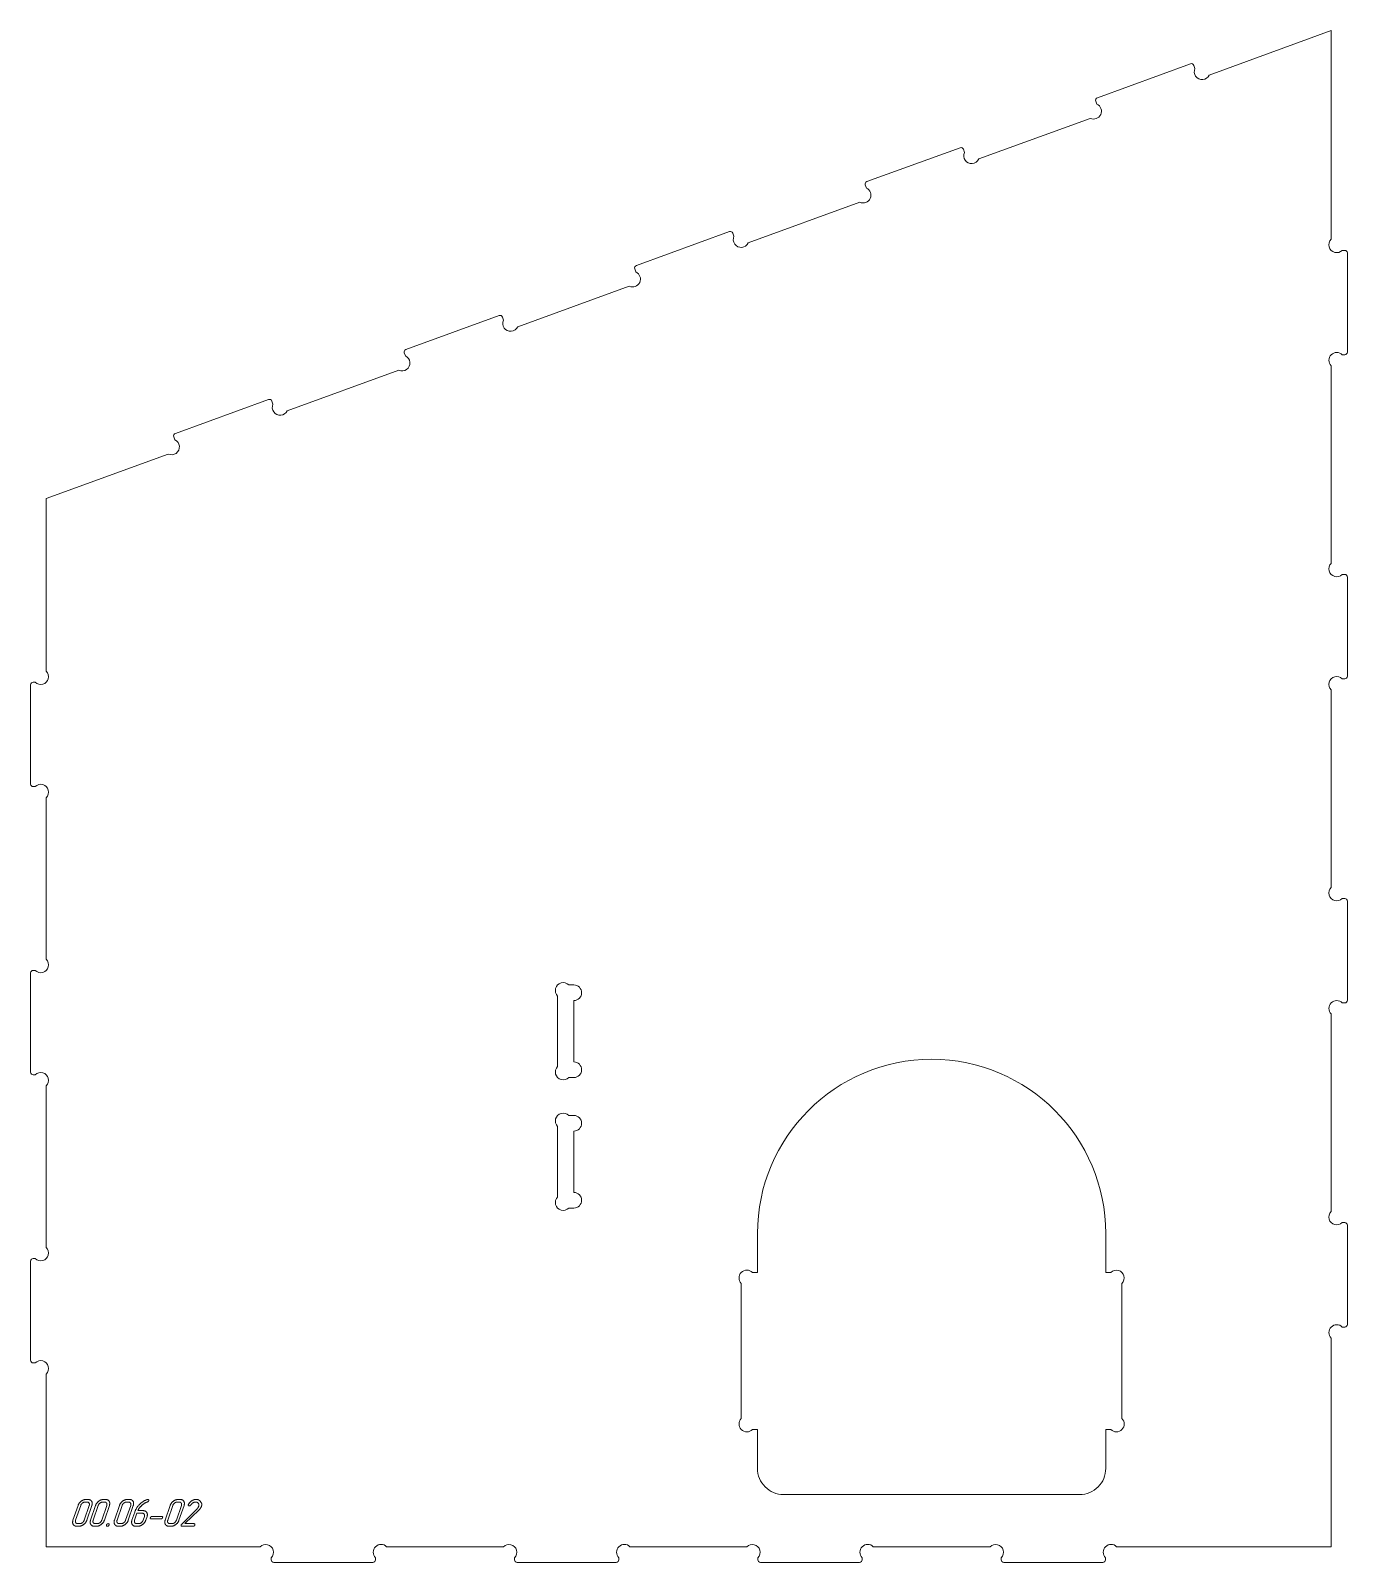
# Model space of a CAD drawing. Header units: millimetres. Extents: x 14 to 1440, y -716 to -10.
# Drawn here: x 576 to 1081, y -597 to -10 of the extents above; entities that cross this region are included whole.
import ezdxf

# ---------------------------------------------------------------- set-up
doc = ezdxf.new("R2010")
doc.units = ezdxf.units.MM
doc.layers.add('Cut', color=7, linetype='Continuous', lineweight=0)
doc.layers.add('Mark', color=7, linetype='Continuous', lineweight=0)

msp = doc.modelspace()

# ---------------------------------------------------------------- linework, layer by layer
at = {"layer": 'Cut'}
for points in [[(582.118988, -591.112911), (582.118988, -524.94276, 1), (577.876347, -520.700119), (577.118998, -520.700119, -0.4142135675), (576.119, -519.700121), (576.119, -481.700197, -0.4142135624), (577.118998, -480.700199), (577.876347, -480.700199, 1), (582.118988, -476.457558), (582.118988, -414.530048, 1), (577.876347, -410.287407), (577.118998, -410.287407, -0.4142135675), (576.119, -409.287409), (576.119, -371.287485, -0.4142135624), (577.118998, -370.287487), (577.876347, -370.287487, 1), (582.118988, -366.044846), (582.118988, -304.117335, 1), (577.876347, -299.874694), (577.118998, -299.874694, -0.4142135675), (576.119, -298.874696), (576.119, -260.874772, -0.4142135624), (577.118998, -259.874774), (577.876347, -259.874774, 1), (582.118988, -255.632133), (582.118988, -189.461982), (628.892355, -172.437869, 1.0000001533), (631.428064, -167.000022), (630.998025, -165.818501, -0.4142136748), (631.595697, -164.536791), (667.303946, -151.540051, -0.4142135624), (668.585655, -152.137723), (669.015693, -153.319244, 1.0000000019), (674.45354, -155.854953), (717.240129, -140.281909, 1.0000001533), (719.775838, -134.844062), (719.345799, -133.662541, -0.4142132045), (719.94347, -132.380831), (755.65172, -119.384091, -0.4142135624), (756.933429, -119.981763), (757.363467, -121.163284, 1.0000000019), (762.801314, -123.698993), (805.587903, -108.125949, 0.9999999824), (808.123612, -102.688102), (807.693574, -101.506581, -0.4142136493), (808.291245, -100.224871), (843.999494, -87.228131, -0.4142134959), (845.281203, -87.825803), (845.711241, -89.007324, 1.0000000019), (851.149088, -91.543033), (893.935677, -75.969989, 0.9999999824), (896.471386, -70.532142), (896.041348, -69.350621, -0.4142132045), (896.639018, -68.068911), (932.347268, -55.072171, -0.4142135624), (933.628978, -55.669843), (934.059016, -56.851364, 1.0000000083), (939.496863, -59.387073), (982.283451, -43.814029, 0.9999999761), (984.819161, -38.376182), (984.389122, -37.194661, -0.4142136493), (984.986794, -35.912951), (1020.695042, -22.916211, -0.4142135624), (1021.976752, -23.513883), (1022.40679, -24.695404, 1.0000000083), (1027.844637, -27.231113), (1074.618003, -10.207), (1074.618003, -90.145605, 1), (1078.860644, -94.388246), (1079.817993, -94.388246, -0.4142135624), (1080.817991, -95.388244), (1080.817991, -133.388168, -0.4142135624), (1079.817993, -134.388166), (1078.860644, -134.388166, 1), (1074.618003, -138.630807), (1074.618003, -214.326772, 1), (1078.860644, -218.569413), (1079.817993, -218.569413, -0.4142135624), (1080.817991, -219.569411), (1080.817991, -257.569335, -0.4142135624), (1079.817993, -258.569333), (1078.860644, -258.569333, 1), (1074.618003, -262.811974), (1074.618003, -338.507938, 1), (1078.860644, -342.750579), (1079.817993, -342.750579, -0.4142135624), (1080.817991, -343.750577), (1080.817991, -381.750501, -0.4142135624), (1079.817993, -382.750499), (1078.860644, -382.750499, 1), (1074.618003, -386.99314), (1074.618003, -462.689104, 1), (1078.860644, -466.931745), (1079.817993, -466.931745, -0.4142135624), (1080.817991, -467.931743), (1080.817991, -505.931667, -0.4142135624), (1079.817993, -506.931665), (1078.860644, -506.931665, 1), (1074.618003, -511.174306), (1074.618003, -591.112911), (992.360817, -591.112911, 1), (988.118176, -595.355552), (988.118176, -596.112901, -0.4142135624), (987.118178, -597.112899), (949.118254, -597.112899, -0.4142135624), (948.118256, -596.112901), (948.118256, -595.355552, 1), (943.875615, -591.112911), (899.094337, -591.112911, 1), (894.851696, -595.355552), (894.851696, -596.112901, -0.4142135624), (893.851698, -597.112899), (855.851774, -597.112899, -0.4142135624), (854.851776, -596.112901), (854.851776, -595.355552, 1), (850.609135, -591.112911), (805.827857, -591.112911, 1), (801.585216, -595.355552), (801.585216, -596.112901, -0.4142135624), (800.585218, -597.112899), (762.585294, -597.112899, -0.4142135624), (761.585296, -596.112901), (761.585296, -595.355552, 1), (757.342655, -591.112911), (712.561377, -591.112911, 1), (708.318736, -595.355552), (708.318736, -596.112901, -0.4142135624), (707.318738, -597.112899), (669.318814, -597.112899, -0.4142135624), (668.318816, -596.112901), (668.318816, -595.355552, 1), (664.076175, -591.112911)], [(778.118596, -407.12063, 1), (782.361237, -411.363271), (784.318584, -411.363271, 1), (784.318584, -405.363271), (784.318584, -381.863342, 1), (784.318584, -375.863342), (782.361237, -375.863342, 1), (778.118596, -380.105983)], [(854.718443, -546.213001), (854.718443, -561.112971, 0.4142135624), (864.718423, -571.112951), (978.218196, -571.112951, 0.4142135624), (988.218176, -561.112971), (988.218176, -546.213001), (990.175523, -546.213001, 1), (994.418164, -541.97036), (994.418164, -490.255762, 1), (990.175523, -486.013121), (988.218176, -486.013121), (988.218175, -471.113151, 1), (854.718443, -471.113151), (854.718443, -486.013121), (852.761096, -486.013121, 1), (848.518455, -490.255762), (848.518455, -541.97036, 1), (852.761096, -546.213001)], [(778.118596, -457.12053, 1), (782.361237, -461.363171), (784.318584, -461.363171, 1), (784.318584, -455.363171), (784.318584, -431.863242, 1), (784.318584, -425.863242), (782.361237, -425.863242, 1), (778.118596, -430.105883)]]:
    msp.add_lwpolyline(points, format="xyb", close=True, dxfattribs=at)
at = {"layer": 'Mark'}
for points in [[(598.072369, -572.998133), (597.358085, -572.998133), (597.240027, -573.000749), (597.122348, -573.008599), (597.005047, -573.021683), (596.888126, -573.039999), (596.771583, -573.063549), (596.655419, -573.092332), (596.539634, -573.126349), (596.424228, -573.165599), (596.309201, -573.210082), (596.194552, -573.259799), (596.080283, -573.314748), (595.966392, -573.374932), (595.85288, -573.440348), (595.739747, -573.510998), (595.626993, -573.586881), (595.514618, -573.667997), (595.404682, -573.752809), (595.299245, -573.839778), (595.198308, -573.928904), (595.101871, -574.020187), (595.009933, -574.113627), (594.922495, -574.209225), (594.839557, -574.306979), (594.761118, -574.406891), (594.687178, -574.50896), (594.617739, -574.613186), (594.552798, -574.719569), (594.492358, -574.828109), (594.436417, -574.938807), (594.384975, -575.051662), (594.338033, -575.166673), (594.295591, -575.283842), (592.353631, -580.998117), (592.316338, -581.115551), (592.285011, -581.230803), (592.25965, -581.343871), (592.240256, -581.454756), (592.226827, -581.563458), (592.219365, -581.669976), (592.217869, -581.774311), (592.222339, -581.876463), (592.232776, -581.976431), (592.249178, -582.074217), (592.271547, -582.169818), (592.299882, -582.263237), (592.334183, -582.354472), (592.37445, -582.443524), (592.420683, -582.530392), (592.472883, -582.615078), (592.530045, -582.696059), (592.591166, -582.771816), (592.656246, -582.842348), (592.725285, -582.907655), (592.798284, -582.967738), (592.875241, -583.022596), (592.956157, -583.07223), (593.041032, -583.116639), (593.129866, -583.155824), (593.222659, -583.189784), (593.319411, -583.218519), (593.420122, -583.24203), (593.524792, -583.260316), (593.633421, -583.273377), (593.746009, -583.281214), (593.862556, -583.283826), (594.576841, -583.283826), (594.696346, -583.28122), (594.815382, -583.273401), (594.933949, -583.260369), (595.052046, -583.242124), (595.169673, -583.218666), (595.286831, -583.189995), (595.403519, -583.156112), (595.519738, -583.117016), (595.635487, -583.072707), (595.750767, -583.023185), (595.865577, -582.96845), (595.979918, -582.908503), (596.093789, -582.843342), (596.20719, -582.772969), (596.320122, -582.697383), (596.432585, -582.616584), (596.542568, -582.53207), (596.648062, -582.445337), (596.749067, -582.356385), (596.845583, -582.265214), (596.937609, -582.171825), (597.025147, -582.076218), (597.108195, -581.978391), (597.186755, -581.878346), (597.260825, -581.776083), (597.330406, -581.671601), (597.395498, -581.5649), (597.4561, -581.45598), (597.512214, -581.344842), (597.563839, -581.231486), (597.610974, -581.115911), (597.65362, -580.998117), (599.595581, -575.283842), (599.6329, -575.166314), (599.664223, -575.050979), (599.689549, -574.937836), (599.708879, -574.826885), (599.722212, -574.718127), (599.729548, -574.611561), (599.730887, -574.507188), (599.72623, -574.405008), (599.715576, -574.305019), (599.698926, -574.207224), (599.676278, -574.11162), (599.647634, -574.018209), (599.612994, -573.926991), (599.572357, -573.837965), (599.525723, -573.751132), (599.473092, -573.666491), (599.415468, -573.585557), (599.353855, -573.509844), (599.288252, -573.439353), (599.21866, -573.374084), (599.145078, -573.314036), (599.067506, -573.25921), (598.985946, -573.209605), (598.900395, -573.165222), (598.810855, -573.12606), (598.717326, -573.09212), (598.619807, -573.063402), (598.518298, -573.039905), (598.4128, -573.02163), (598.303313, -573.008576), (598.189836, -573.000743)], [(597.732526, -573.998131), (597.018242, -573.998131), (596.953238, -573.999611), (596.888332, -574.004054), (596.823523, -574.011457), (596.758812, -574.021823), (596.694198, -574.035149), (596.629683, -574.051438), (596.565264, -574.070688), (596.500944, -574.092899), (596.436721, -574.118072), (596.372596, -574.146206), (596.308569, -574.177302), (596.244639, -574.211359), (596.180807, -574.248378), (596.117072, -574.288358), (596.053435, -574.3313), (595.989896, -574.377203), (595.927689, -574.425168), (595.868051, -574.474292), (595.81098, -574.524577), (595.756477, -574.576021), (595.704542, -574.628626), (595.655175, -574.68239), (595.608375, -574.737315), (595.564143, -574.7934), (595.52248, -574.850645), (595.483384, -574.90905), (595.446855, -574.968615), (595.412895, -575.02934), (595.381503, -575.091226), (595.352678, -575.154271), (595.326421, -575.218477), (595.302732, -575.283842), (593.360772, -580.998117), (593.339947, -581.063748), (593.322477, -581.128194), (593.308364, -581.191453), (593.297606, -581.253526), (593.290203, -581.314412), (593.286156, -581.374113), (593.285465, -581.432627), (593.28813, -581.489954), (593.29415, -581.546096), (593.303525, -581.601051), (593.316256, -581.65482), (593.332343, -581.707403), (593.351786, -581.7588), (593.374584, -581.80901), (593.400738, -581.858034), (593.430247, -581.905871), (593.462501, -581.95164), (593.496889, -581.994455), (593.533412, -582.034318), (593.572068, -582.071228), (593.612858, -582.105185), (593.655783, -582.136189), (593.700841, -582.16424), (593.748034, -582.189339), (593.79736, -582.211485), (593.848821, -582.230678), (593.902415, -582.246918), (593.958144, -582.260206), (594.016007, -582.270541), (594.076004, -582.277923), (594.138135, -582.282352), (594.202399, -582.283828), (594.916684, -582.283828), (594.983202, -582.282357), (595.049525, -582.277942), (595.115653, -582.270584), (595.181586, -582.260283), (595.247325, -582.247038), (595.312868, -582.230851), (595.378217, -582.21172), (595.443371, -582.189646), (595.508329, -582.164629), (595.573094, -582.136668), (595.637663, -582.105765), (595.702037, -582.071918), (595.766217, -582.035128), (595.830201, -581.995395), (595.893991, -581.952719), (595.957586, -581.907099), (596.019805, -581.859401), (596.07947, -581.810487), (596.136579, -581.760358), (596.191134, -581.709014), (596.243133, -581.656456), (596.292576, -581.602682), (596.339465, -581.547693), (596.383799, -581.491489), (596.425577, -581.43407), (596.4648, -581.375436), (596.501468, -581.315587), (596.53558, -581.254523), (596.567138, -581.192244), (596.59614, -581.12875), (596.622587, -581.064041), (596.646479, -580.998117), (598.58844, -575.283842), (598.609266, -575.218184), (598.626711, -575.153715), (598.640774, -575.090434), (598.651456, -575.028343), (598.658757, -574.96744), (598.662676, -574.907726), (598.663214, -574.849201), (598.66037, -574.791865), (598.654146, -574.735718), (598.64454, -574.680759), (598.631552, -574.62699), (598.615184, -574.574409), (598.595434, -574.523018), (598.572302, -574.472815), (598.545789, -574.423801), (598.515895, -574.375976), (598.483225, -574.330221), (598.448382, -574.287418), (598.411367, -574.247567), (598.37218, -574.210669), (598.330822, -574.176721), (598.287291, -574.145726), (598.241589, -574.117683), (598.193714, -574.092592), (598.143667, -574.070453), (598.091449, -574.051265), (598.037058, -574.03503), (597.980496, -574.021746), (597.921762, -574.011414), (597.860855, -574.004034), (597.797777, -573.999607)], [(604.793785, -572.998133), (604.0795, -572.998133), (603.961442, -573.000749), (603.843763, -573.008599), (603.726463, -573.021683), (603.609541, -573.039999), (603.492998, -573.063549), (603.376834, -573.092332), (603.261049, -573.126349), (603.145643, -573.165599), (603.030616, -573.210082), (602.915968, -573.259799), (602.801698, -573.314748), (602.687807, -573.374932), (602.574295, -573.440348), (602.461162, -573.510998), (602.348408, -573.586881), (602.236033, -573.667997), (602.126097, -573.752809), (602.02066, -573.839778), (601.919723, -573.928904), (601.823286, -574.020187), (601.731348, -574.113627), (601.64391, -574.209225), (601.560972, -574.306979), (601.482533, -574.406891), (601.408593, -574.50896), (601.339154, -574.613186), (601.274213, -574.719569), (601.213773, -574.828109), (601.157832, -574.938807), (601.10639, -575.051662), (601.059449, -575.166673), (601.017006, -575.283842), (599.075046, -580.998117), (599.037753, -581.115551), (599.006426, -581.230803), (598.981065, -581.343871), (598.961671, -581.454756), (598.948242, -581.563458), (598.94078, -581.669976), (598.939284, -581.774311), (598.943754, -581.876463), (598.954191, -581.976431), (598.970593, -582.074217), (598.992962, -582.169818), (599.021297, -582.263237), (599.055598, -582.354472), (599.095865, -582.443524), (599.142098, -582.530392), (599.194298, -582.615078), (599.25146, -582.696059), (599.312581, -582.771816), (599.377661, -582.842348), (599.446701, -582.907655), (599.519699, -582.967738), (599.596656, -583.022596), (599.677572, -583.07223), (599.762447, -583.116639), (599.851281, -583.155824), (599.944074, -583.189784), (600.040826, -583.218519), (600.141537, -583.24203), (600.246207, -583.260316), (600.354836, -583.273377), (600.467424, -583.281214), (600.583972, -583.283826), (601.298256, -583.283826), (601.417761, -583.28122), (601.536797, -583.273401), (601.655364, -583.260369), (601.773461, -583.242124), (601.891088, -583.218666), (602.008246, -583.189995), (602.124934, -583.156112), (602.241153, -583.117016), (602.356902, -583.072707), (602.472182, -583.023185), (602.586992, -582.96845), (602.701333, -582.908503), (602.815204, -582.843342), (602.928605, -582.772969), (603.041537, -582.697383), (603.154, -582.616584), (603.263983, -582.53207), (603.369477, -582.445337), (603.470482, -582.356385), (603.566998, -582.265214), (603.659024, -582.171825), (603.746562, -582.076218), (603.82961, -581.978391), (603.90817, -581.878346), (603.98224, -581.776083), (604.051821, -581.671601), (604.116913, -581.5649), (604.177516, -581.45598), (604.233629, -581.344842), (604.285254, -581.231486), (604.332389, -581.115911), (604.375035, -580.998117), (606.316996, -575.283842), (606.354315, -575.166314), (606.385638, -575.050979), (606.410964, -574.937836), (606.430294, -574.826885), (606.443627, -574.718127), (606.450963, -574.611561), (606.452302, -574.507188), (606.447645, -574.405008), (606.436991, -574.305019), (606.420341, -574.207224), (606.397694, -574.11162), (606.36905, -574.018209), (606.334409, -573.926991), (606.293772, -573.837965), (606.247138, -573.751132), (606.194507, -573.666491), (606.136883, -573.585557), (606.07527, -573.509844), (606.009667, -573.439353), (605.940075, -573.374084), (605.866493, -573.314036), (605.788922, -573.25921), (605.707361, -573.209605), (605.62181, -573.165222), (605.53227, -573.12606), (605.438741, -573.09212), (605.341222, -573.063402), (605.239713, -573.039905), (605.134216, -573.02163), (605.024728, -573.008576), (604.911251, -573.000743)], [(604.453941, -573.998131), (603.739657, -573.998131), (603.674653, -573.999611), (603.609747, -574.004054), (603.544938, -574.011457), (603.480227, -574.021823), (603.415613, -574.035149), (603.351098, -574.051438), (603.28668, -574.070688), (603.222359, -574.092899), (603.158136, -574.118072), (603.094011, -574.146206), (603.029984, -574.177302), (602.966054, -574.211359), (602.902222, -574.248378), (602.838487, -574.288358), (602.77485, -574.3313), (602.711311, -574.377203), (602.649105, -574.425168), (602.589466, -574.474292), (602.532395, -574.524577), (602.477892, -574.576021), (602.425957, -574.628626), (602.37659, -574.68239), (602.32979, -574.737315), (602.285559, -574.7934), (602.243895, -574.850645), (602.204799, -574.90905), (602.168271, -574.968615), (602.13431, -575.02934), (602.102918, -575.091226), (602.074093, -575.154271), (602.047836, -575.218477), (602.024147, -575.283842), (600.082187, -580.998117), (600.061362, -581.063748), (600.043893, -581.128194), (600.029779, -581.191453), (600.019021, -581.253526), (600.011618, -581.314412), (600.007571, -581.374113), (600.00688, -581.432627), (600.009545, -581.489954), (600.015565, -581.546096), (600.02494, -581.601051), (600.037672, -581.65482), (600.053758, -581.707403), (600.073201, -581.7588), (600.095999, -581.80901), (600.122153, -581.858034), (600.151662, -581.905871), (600.183916, -581.95164), (600.218304, -581.994455), (600.254827, -582.034318), (600.293483, -582.071228), (600.334273, -582.105185), (600.377198, -582.136189), (600.422256, -582.16424), (600.469449, -582.189339), (600.518775, -582.211485), (600.570236, -582.230678), (600.623831, -582.246918), (600.679559, -582.260206), (600.737422, -582.270541), (600.797419, -582.277923), (600.85955, -582.282352), (600.923815, -582.283828), (601.638099, -582.283828), (601.704617, -582.282357), (601.77094, -582.277942), (601.837068, -582.270584), (601.903001, -582.260283), (601.96874, -582.247038), (602.034283, -582.230851), (602.099632, -582.21172), (602.164786, -582.189646), (602.229745, -582.164629), (602.294509, -582.136668), (602.359078, -582.105765), (602.423452, -582.071918), (602.487632, -582.035128), (602.551616, -581.995395), (602.615406, -581.952719), (602.679001, -581.907099), (602.741221, -581.859401), (602.800885, -581.810487), (602.857995, -581.760358), (602.912549, -581.709014), (602.964548, -581.656456), (603.013992, -581.602682), (603.06088, -581.547693), (603.105214, -581.491489), (603.146992, -581.43407), (603.186215, -581.375436), (603.222883, -581.315587), (603.256996, -581.254523), (603.288553, -581.192244), (603.317555, -581.12875), (603.344003, -581.064041), (603.367895, -580.998117), (605.309855, -575.283842), (605.330681, -575.218184), (605.348126, -575.153715), (605.362189, -575.090434), (605.372871, -575.028343), (605.380172, -574.96744), (605.384091, -574.907726), (605.384629, -574.849201), (605.381786, -574.791865), (605.375561, -574.735718), (605.365955, -574.680759), (605.352967, -574.62699), (605.336599, -574.574409), (605.316849, -574.523018), (605.293717, -574.472815), (605.267205, -574.423801), (605.23731, -574.375976), (605.20464, -574.330221), (605.169797, -574.287418), (605.132782, -574.247567), (605.093596, -574.210669), (605.052237, -574.176721), (605.008706, -574.145726), (604.963004, -574.117683), (604.915129, -574.092592), (604.865083, -574.070453), (604.812864, -574.051265), (604.758474, -574.03503), (604.701911, -574.021746), (604.643177, -574.011414), (604.58227, -574.004034), (604.519192, -573.999607)], [(613.950909, -572.998133), (613.236625, -572.998133), (613.118567, -573.000749), (613.000887, -573.008599), (612.883587, -573.021683), (612.766666, -573.039999), (612.650123, -573.063549), (612.533959, -573.092332), (612.418174, -573.126349), (612.302768, -573.165599), (612.187741, -573.210082), (612.073092, -573.259799), (611.958823, -573.314748), (611.844932, -573.374932), (611.73142, -573.440348), (611.618287, -573.510998), (611.505533, -573.586881), (611.393158, -573.667997), (611.283221, -573.752809), (611.177785, -573.839778), (611.076848, -573.928904), (610.980411, -574.020187), (610.888473, -574.113627), (610.801035, -574.209225), (610.718096, -574.306979), (610.639657, -574.406891), (610.565718, -574.50896), (610.496278, -574.613186), (610.431338, -574.719569), (610.370897, -574.828109), (610.314956, -574.938807), (610.263515, -575.051662), (610.216573, -575.166673), (610.174131, -575.283842), (608.232171, -580.998117), (608.194877, -581.115551), (608.163551, -581.230803), (608.13819, -581.343871), (608.118795, -581.454756), (608.105367, -581.563458), (608.097905, -581.669976), (608.096409, -581.774311), (608.100879, -581.876463), (608.111315, -581.976431), (608.127718, -582.074217), (608.150086, -582.169818), (608.178421, -582.263237), (608.212722, -582.354472), (608.25299, -582.443524), (608.299223, -582.530392), (608.351423, -582.615078), (608.408585, -582.696059), (608.469706, -582.771816), (608.534786, -582.842348), (608.603825, -582.907655), (608.676823, -582.967738), (608.75378, -583.022596), (608.834696, -583.07223), (608.919571, -583.116639), (609.008406, -583.155824), (609.101199, -583.189784), (609.197951, -583.218519), (609.298662, -583.24203), (609.403332, -583.260316), (609.511961, -583.273377), (609.624549, -583.281214), (609.741096, -583.283826), (610.45538, -583.283826), (610.574886, -583.28122), (610.693922, -583.273401), (610.812488, -583.260369), (610.930585, -583.242124), (611.048213, -583.218666), (611.16537, -583.189995), (611.282059, -583.156112), (611.398277, -583.117016), (611.514027, -583.072707), (611.629306, -583.023185), (611.744117, -582.96845), (611.858457, -582.908503), (611.972328, -582.843342), (612.08573, -582.772969), (612.198662, -582.697383), (612.311124, -582.616584), (612.421108, -582.53207), (612.526602, -582.445337), (612.627607, -582.356385), (612.724122, -582.265214), (612.816149, -582.171825), (612.903687, -582.076218), (612.986735, -581.978391), (613.065294, -581.878346), (613.139364, -581.776083), (613.208945, -581.671601), (613.274037, -581.5649), (613.33464, -581.45598), (613.390754, -581.344842), (613.442378, -581.231486), (613.489514, -581.115911), (613.53216, -580.998117), (615.47412, -575.283842), (615.51144, -575.166314), (615.542763, -575.050979), (615.568089, -574.937836), (615.587418, -574.826885), (615.600751, -574.718127), (615.608087, -574.611561), (615.609427, -574.507188), (615.60477, -574.405008), (615.594116, -574.305019), (615.577465, -574.207224), (615.554818, -574.11162), (615.526174, -574.018209), (615.491534, -573.926991), (615.450896, -573.837965), (615.404262, -573.751132), (615.351632, -573.666491), (615.294008, -573.585557), (615.232395, -573.509844), (615.166792, -573.439353), (615.097199, -573.374084), (615.023617, -573.314036), (614.946046, -573.25921), (614.864485, -573.209605), (614.778935, -573.165222), (614.689395, -573.12606), (614.595865, -573.09212), (614.498346, -573.063402), (614.396838, -573.039905), (614.29134, -573.02163), (614.181853, -573.008576), (614.068376, -573.000743)], [(613.611066, -573.998131), (612.896782, -573.998131), (612.831778, -573.999611), (612.766871, -574.004054), (612.702063, -574.011457), (612.637351, -574.021823), (612.572738, -574.035149), (612.508222, -574.051438), (612.443804, -574.070688), (612.379484, -574.092899), (612.315261, -574.118072), (612.251136, -574.146206), (612.187108, -574.177302), (612.123178, -574.211359), (612.059346, -574.248378), (611.995612, -574.288358), (611.931975, -574.3313), (611.868436, -574.377203), (611.806229, -574.425168), (611.74659, -574.474292), (611.68952, -574.524577), (611.635017, -574.576021), (611.583082, -574.628626), (611.533714, -574.68239), (611.486915, -574.737315), (611.442683, -574.7934), (611.401019, -574.850645), (611.361923, -574.90905), (611.325395, -574.968615), (611.291435, -575.02934), (611.260042, -575.091226), (611.231218, -575.154271), (611.204961, -575.218477), (611.181272, -575.283842), (609.239311, -580.998117), (609.218486, -581.063748), (609.201017, -581.128194), (609.186903, -581.191453), (609.176145, -581.253526), (609.168743, -581.314412), (609.164696, -581.374113), (609.164005, -581.432627), (609.166669, -581.489954), (609.172689, -581.546096), (609.182065, -581.601051), (609.194796, -581.65482), (609.210883, -581.707403), (609.230325, -581.7588), (609.253124, -581.80901), (609.279277, -581.858034), (609.308787, -581.905871), (609.341041, -581.95164), (609.375429, -581.994455), (609.411951, -582.034318), (609.450608, -582.071228), (609.491398, -582.105185), (609.534322, -582.136189), (609.579381, -582.16424), (609.626573, -582.189339), (609.6759, -582.211485), (609.72736, -582.230678), (609.780955, -582.246918), (609.836684, -582.260206), (609.894547, -582.270541), (609.954543, -582.277923), (610.016674, -582.282352), (610.080939, -582.283828), (610.795223, -582.283828), (610.861741, -582.282357), (610.928064, -582.277942), (610.994193, -582.270584), (611.060126, -582.260283), (611.125864, -582.247038), (611.191408, -582.230851), (611.256756, -582.21172), (611.32191, -582.189646), (611.386869, -582.164629), (611.451633, -582.136668), (611.516202, -582.105765), (611.580577, -582.071918), (611.644756, -582.035128), (611.708741, -581.995395), (611.772531, -581.952719), (611.836125, -581.907099), (611.898345, -581.859401), (611.95801, -581.810487), (612.015119, -581.760358), (612.069673, -581.709014), (612.121672, -581.656456), (612.171116, -581.602682), (612.218005, -581.547693), (612.262338, -581.491489), (612.304117, -581.43407), (612.34334, -581.375436), (612.380007, -581.315587), (612.41412, -581.254523), (612.445678, -581.192244), (612.47468, -581.12875), (612.501127, -581.064041), (612.525019, -580.998117), (614.466979, -575.283842), (614.487806, -575.218184), (614.50525, -575.153715), (614.519314, -575.090434), (614.529996, -575.028343), (614.537296, -574.96744), (614.541216, -574.907726), (614.541754, -574.849201), (614.53891, -574.791865), (614.532685, -574.735718), (614.523079, -574.680759), (614.510092, -574.62699), (614.493723, -574.574409), (614.473973, -574.523018), (614.450842, -574.472815), (614.424329, -574.423801), (614.394435, -574.375976), (614.361764, -574.330221), (614.326922, -574.287418), (614.289907, -574.247567), (614.25072, -574.210669), (614.209362, -574.176721), (614.165831, -574.145726), (614.120128, -574.117683), (614.072254, -574.092592), (614.022207, -574.070453), (613.969989, -574.051265), (613.915598, -574.03503), (613.859036, -574.021746), (613.800301, -574.011414), (613.739395, -574.004034), (613.676316, -573.999607)], [(620.310718, -574.204157), (620.409839, -574.161924), (620.502012, -574.122949), (620.587237, -574.087231), (620.665516, -574.054771), (620.736847, -574.025568), (620.80123, -573.999623), (620.858666, -573.976936), (620.909154, -573.957506), (620.973613, -573.926317), (621.033563, -573.89281), (621.089005, -573.856983), (621.139939, -573.818838), (621.186365, -573.778374), (621.228282, -573.735591), (621.265691, -573.690488), (621.298592, -573.643067), (621.326985, -573.593328), (621.350869, -573.541269), (621.36112, -573.51437), (621.363507, -573.507554), (621.364967, -573.503267), (621.366977, -573.49727), (621.374559, -573.473634), (621.387521, -573.428056), (621.397549, -573.384739), (621.404644, -573.343682), (621.408805, -573.304884), (621.410031, -573.268347), (621.408324, -573.23407), (621.403683, -573.202052), (621.396108, -573.172295), (621.385598, -573.144798), (621.372155, -573.119561), (621.355778, -573.096584), (621.336468, -573.075867), (621.314223, -573.05741), (621.289044, -573.041213), (621.260931, -573.027276), (621.229885, -573.015599), (621.195904, -573.006182), (621.15899, -572.999025), (621.119141, -572.994129), (621.076359, -572.991492), (621.053868, -572.991021), (621.04813, -572.990992), (621.045465, -572.990991), (621.043227, -572.991004), (621.034139, -572.991213), (620.995579, -572.994561), (620.953489, -573.001927), (620.907867, -573.013311), (620.858714, -573.028713), (620.806029, -573.048132), (620.602965, -573.120655), (620.402533, -573.199076), (620.204732, -573.283397), (620.009564, -573.373617), (619.817027, -573.469735), (619.627123, -573.571753), (619.43985, -573.67967), (619.255209, -573.793485), (619.0732, -573.9132), (618.893823, -574.038814), (618.717078, -574.170327), (618.542965, -574.307739), (618.371484, -574.45105), (618.202635, -574.60026), (618.036417, -574.755368), (617.872832, -574.916377), (617.713521, -575.081427), (617.560126, -575.248664), (617.412648, -575.418088), (617.271086, -575.589698), (617.13544, -575.763494), (617.005711, -575.939476), (616.881899, -576.117645), (616.764003, -576.298), (616.652024, -576.480542), (616.545961, -576.66527), (616.445814, -576.852184), (616.351584, -577.041285), (616.263271, -577.232572), (616.180874, -577.426046), (616.104393, -577.621705), (616.033829, -577.819552), (614.953586, -580.998117), (614.916293, -581.115551), (614.884966, -581.230803), (614.859605, -581.343871), (614.84021, -581.454756), (614.826782, -581.563458), (614.81932, -581.669976), (614.817824, -581.774311), (614.822294, -581.876463), (614.83273, -581.976431), (614.849133, -582.074217), (614.871502, -582.169818), (614.899836, -582.263237), (614.934137, -582.354472), (614.974405, -582.443524), (615.020638, -582.530392), (615.072838, -582.615078), (615.13, -582.696059), (615.191121, -582.771816), (615.256201, -582.842348), (615.32524, -582.907655), (615.398238, -582.967738), (615.475195, -583.022596), (615.556112, -583.07223), (615.640987, -583.116639), (615.729821, -583.155824), (615.822614, -583.189784), (615.919366, -583.218519), (616.020077, -583.24203), (616.124747, -583.260316), (616.233376, -583.273377), (616.345964, -583.281214), (616.462511, -583.283826), (617.176795, -583.283826), (617.296314, -583.281219), (617.415332, -583.273399), (617.53385, -583.260365), (617.651868, -583.242117), (617.769386, -583.218655), (617.886404, -583.18998), (618.002921, -583.156091), (618.118939, -583.116988), (618.234457, -583.072671), (618.349475, -583.023141), (618.463992, -582.968397), (618.57801, -582.90844), (618.691527, -582.843269), (618.804545, -582.772884), (618.917062, -582.697285), (619.02908, -582.616473), (619.138617, -582.531946), (619.243694, -582.445202), (619.34431, -582.356243), (619.440466, -582.265068), (619.532162, -582.171677), (619.619397, -582.076069), (619.702172, -581.978246), (619.780487, -581.878207), (619.854341, -581.775952), (619.923735, -581.67148), (619.988669, -581.564793), (620.049142, -581.45589), (620.105155, -581.344771), (620.156708, -581.231435), (620.2038, -581.115884), (620.246432, -580.998117), (620.731922, -579.569548), (620.769243, -579.452047), (620.800597, -579.336735), (620.825985, -579.223613), (620.845406, -579.112682), (620.85886, -579.00394), (620.866348, -578.897387), (620.867869, -578.793025), (620.863423, -578.690853), (620.853011, -578.59087), (620.836632, -578.493077), (620.814287, -578.397475), (620.785975, -578.304062), (620.751696, -578.212838), (620.711451, -578.123805), (620.665239, -578.036962), (620.613061, -577.952308), (620.555889, -577.87136), (620.494697, -577.795635), (620.429484, -577.725133), (620.36025, -577.659852), (620.286997, -577.599795), (620.209722, -577.544959), (620.128428, -577.495346), (620.043112, -577.450956), (619.953777, -577.411788), (619.86042, -577.377842), (619.763044, -577.349119), (619.661647, -577.325618), (619.556229, -577.307339), (619.446791, -577.294283), (619.333333, -577.28645), (619.215854, -577.283838), (617.237286, -577.283838), (617.286764, -577.173151), (617.339747, -577.062711), (617.396233, -576.952519), (617.456224, -576.842576), (617.51972, -576.732881), (617.586719, -576.623433), (617.657223, -576.514234), (617.731231, -576.405283), (617.808743, -576.296579), (617.88976, -576.188124), (617.974281, -576.079917), (618.062306, -575.971958), (618.153835, -575.864247), (618.248869, -575.756784), (618.347407, -575.64957), (618.449449, -575.542603), (618.554027, -575.43721), (618.660172, -575.334715), (618.767883, -575.235119), (618.877162, -575.138422), (618.988007, -575.044624), (619.100419, -574.953724), (619.214398, -574.865723), (619.329944, -574.780621), (619.447057, -574.698417), (619.565736, -574.619112), (619.685983, -574.542706), (619.807796, -574.469199), (619.931176, -574.39859), (620.056123, -574.330881), (620.182637, -574.266069)], [(629.191057, -583.283826), (629.905341, -583.283826), (630.024847, -583.28122), (630.143883, -583.273401), (630.262449, -583.260369), (630.380546, -583.242124), (630.498174, -583.218666), (630.615332, -583.189995), (630.73202, -583.156112), (630.848239, -583.117016), (630.963988, -583.072707), (631.079268, -583.023185), (631.194078, -582.96845), (631.308418, -582.908503), (631.422289, -582.843342), (631.535691, -582.772969), (631.648623, -582.697383), (631.761086, -582.616584), (631.871069, -582.53207), (631.976563, -582.445337), (632.077568, -582.356385), (632.174083, -582.265214), (632.26611, -582.171825), (632.353648, -582.076218), (632.436696, -581.978391), (632.515255, -581.878346), (632.589325, -581.776083), (632.658907, -581.671601), (632.723998, -581.5649), (632.784601, -581.45598), (632.840715, -581.344842), (632.892339, -581.231486), (632.939475, -581.115911), (632.982121, -580.998117), (634.924081, -575.283842), (634.961401, -575.166314), (634.992724, -575.050979), (635.01805, -574.937836), (635.03738, -574.826885), (635.050712, -574.718127), (635.058049, -574.611561), (635.059388, -574.507188), (635.054731, -574.405008), (635.044077, -574.305019), (635.027426, -574.207224), (635.004779, -574.11162), (634.976135, -574.018209), (634.941495, -573.926991), (634.900857, -573.837965), (634.854223, -573.751132), (634.801593, -573.666491), (634.743969, -573.585557), (634.682356, -573.509844), (634.616753, -573.439353), (634.54716, -573.374084), (634.473579, -573.314036), (634.396007, -573.25921), (634.314446, -573.209605), (634.228896, -573.165222), (634.139356, -573.12606), (634.045827, -573.09212), (633.948308, -573.063402), (633.846799, -573.039905), (633.741301, -573.02163), (633.631814, -573.008576), (633.518337, -573.000743), (633.40087, -572.998133), (632.686586, -572.998133), (632.568528, -573.000749), (632.450849, -573.008599), (632.333548, -573.021683), (632.216627, -573.039999), (632.100084, -573.063549), (631.98392, -573.092332), (631.868135, -573.126349), (631.752729, -573.165599), (631.637702, -573.210082), (631.523053, -573.259799), (631.408784, -573.314748), (631.294893, -573.374932), (631.181381, -573.440348), (631.068248, -573.510998), (630.955494, -573.586881), (630.843119, -573.667997), (630.733183, -573.752809), (630.627746, -573.839778), (630.526809, -573.928904), (630.430372, -574.020187), (630.338434, -574.113627), (630.250996, -574.209225), (630.168057, -574.306979), (630.089618, -574.406891), (630.015679, -574.50896), (629.946239, -574.613186), (629.881299, -574.719569), (629.820859, -574.828109), (629.764918, -574.938807), (629.713476, -575.051662), (629.666534, -575.166673), (629.624092, -575.283842), (627.682132, -580.998117), (627.644839, -581.115551), (627.613512, -581.230803), (627.588151, -581.343871), (627.568756, -581.454756), (627.555328, -581.563458), (627.547866, -581.669976), (627.54637, -581.774311), (627.55084, -581.876463), (627.561276, -581.976431), (627.577679, -582.074217), (627.600048, -582.169818), (627.628382, -582.263237), (627.662683, -582.354472), (627.702951, -582.443524), (627.749184, -582.530392), (627.801384, -582.615078), (627.858546, -582.696059), (627.919667, -582.771816), (627.984747, -582.842348), (628.053786, -582.907655), (628.126784, -582.967738), (628.203741, -583.022596), (628.284657, -583.07223), (628.369533, -583.116639), (628.458367, -583.155824), (628.55116, -583.189784), (628.647912, -583.218519), (628.748623, -583.24203), (628.853293, -583.260316), (628.961922, -583.273377), (629.07451, -583.281214)], [(629.5309, -582.283828), (630.245185, -582.283828), (630.311702, -582.282357), (630.378025, -582.277942), (630.444154, -582.270584), (630.510087, -582.260283), (630.575825, -582.247038), (630.641369, -582.230851), (630.706718, -582.21172), (630.771871, -582.189646), (630.83683, -582.164629), (630.901594, -582.136668), (630.966164, -582.105765), (631.030538, -582.071918), (631.094717, -582.035128), (631.158702, -581.995395), (631.222492, -581.952719), (631.286086, -581.907099), (631.348306, -581.859401), (631.407971, -581.810487), (631.46508, -581.760358), (631.519634, -581.709014), (631.571633, -581.656456), (631.621077, -581.602682), (631.667966, -581.547693), (631.712299, -581.491489), (631.754078, -581.43407), (631.793301, -581.375436), (631.829969, -581.315587), (631.864081, -581.254523), (631.895639, -581.192244), (631.924641, -581.12875), (631.951088, -581.064041), (631.97498, -580.998117), (633.916941, -575.283842), (633.937767, -575.218184), (633.955211, -575.153715), (633.969275, -575.090434), (633.979957, -575.028343), (633.987257, -574.96744), (633.991177, -574.907726), (633.991715, -574.849201), (633.988871, -574.791865), (633.982647, -574.735718), (633.973041, -574.680759), (633.960053, -574.62699), (633.943684, -574.574409), (633.923934, -574.523018), (633.900803, -574.472815), (633.87429, -574.423801), (633.844396, -574.375976), (633.811725, -574.330221), (633.776883, -574.287418), (633.739868, -574.247567), (633.700681, -574.210669), (633.659323, -574.176721), (633.615792, -574.145726), (633.570089, -574.117683), (633.522215, -574.092592), (633.472168, -574.070453), (633.41995, -574.051265), (633.365559, -574.03503), (633.308997, -574.021746), (633.250262, -574.011414), (633.189356, -574.004034), (633.126277, -573.999607), (633.061027, -573.998131), (632.346743, -573.998131), (632.281739, -573.999611), (632.216832, -574.004054), (632.152024, -574.011457), (632.087313, -574.021823), (632.022699, -574.035149), (631.958183, -574.051438), (631.893765, -574.070688), (631.829445, -574.092899), (631.765222, -574.118072), (631.701097, -574.146206), (631.637069, -574.177302), (631.573139, -574.211359), (631.509307, -574.248378), (631.445573, -574.288358), (631.381936, -574.3313), (631.318397, -574.377203), (631.25619, -574.425168), (631.196552, -574.474292), (631.139481, -574.524577), (631.084978, -574.576021), (631.033043, -574.628626), (630.983675, -574.68239), (630.936876, -574.737315), (630.892644, -574.7934), (630.85098, -574.850645), (630.811884, -574.90905), (630.775356, -574.968615), (630.741396, -575.02934), (630.710003, -575.091226), (630.681179, -575.154271), (630.654922, -575.218477), (630.631233, -575.283842), (628.689272, -580.998117), (628.668448, -581.063748), (628.650978, -581.128194), (628.636865, -581.191453), (628.626106, -581.253526), (628.618704, -581.314412), (628.614657, -581.374113), (628.613966, -581.432627), (628.61663, -581.489954), (628.62265, -581.546096), (628.632026, -581.601051), (628.644757, -581.65482), (628.660844, -581.707403), (628.680287, -581.7588), (628.703085, -581.80901), (628.729238, -581.858034), (628.758748, -581.905871), (628.791002, -581.95164), (628.82539, -581.994455), (628.861912, -582.034318), (628.900569, -582.071228), (628.941359, -582.105185), (628.984283, -582.136189), (629.029342, -582.16424), (629.076534, -582.189339), (629.125861, -582.211485), (629.177322, -582.230678), (629.230916, -582.246918), (629.286645, -582.260206), (629.344508, -582.270541), (629.404504, -582.277923), (629.466635, -582.282352)], [(634.030445, -582.445993), (633.989518, -582.48934), (633.952453, -582.531603), (633.919248, -582.57278), (633.889904, -582.612873), (633.864421, -582.651882), (633.842799, -582.689805), (633.825038, -582.726644), (633.811137, -582.762399), (633.791601, -582.82554), (633.777299, -582.884608), (633.768233, -582.939603), (633.764402, -582.990523), (633.765806, -583.03737), (633.772445, -583.080144), (633.784318, -583.118843), (633.801427, -583.153469), (633.823771, -583.184022), (633.851351, -583.210501), (633.884165, -583.232906), (633.922214, -583.251237), (633.965498, -583.265495), (634.014018, -583.275679), (634.067772, -583.281789), (634.126762, -583.283826), (638.398182, -583.283826), (638.460257, -583.281873), (638.519699, -583.276014), (638.576506, -583.266248), (638.63068, -583.252576), (638.682219, -583.234998), (638.731124, -583.213514), (638.777395, -583.188123), (638.821032, -583.158827), (638.862035, -583.125623), (638.900404, -583.088514), (638.936139, -583.047499), (638.969239, -583.002577), (638.999706, -582.953749), (639.027538, -582.901015), (639.052737, -582.844374), (639.075301, -582.783827), (639.093889, -582.723281), (639.107189, -582.66664), (639.115199, -582.613906), (639.117921, -582.565078), (639.115353, -582.520156), (639.107496, -582.47914), (639.09435, -582.442031), (639.075914, -582.408828), (639.05219, -582.379531), (639.023177, -582.354141), (638.988874, -582.332656), (638.949282, -582.315078), (638.904402, -582.301406), (638.854232, -582.291641), (638.798773, -582.285781), (638.738025, -582.283828), (635.288032, -582.283828), (640.564249, -577.128481), (640.657641, -577.033382), (640.747139, -576.93815), (640.832742, -576.842785), (640.91445, -576.747288), (640.992263, -576.651658), (641.066182, -576.555896), (641.136205, -576.460001), (641.202333, -576.363974), (641.264567, -576.267814), (641.322905, -576.171522), (641.377349, -576.075097), (641.427898, -575.97854), (641.474552, -575.88185), (641.517311, -575.785027), (641.556175, -575.688072), (641.591144, -575.590985), (641.613005, -575.524239), (641.632858, -575.45856), (641.650702, -575.393947), (641.666538, -575.3304), (641.680365, -575.267918), (641.692184, -575.206503), (641.701994, -575.146154), (641.709796, -575.08687), (641.715589, -575.028652), (641.719374, -574.971501), (641.72115, -574.915415), (641.720918, -574.860395), (641.718677, -574.806441), (641.714428, -574.753553), (641.708171, -574.701731), (641.699904, -574.650975), (641.68963, -574.601285), (641.677347, -574.552661), (641.663055, -574.505103), (641.646755, -574.45861), (641.628447, -574.413184), (641.60813, -574.368823), (641.585804, -574.325529), (641.56147, -574.2833), (641.535128, -574.242138), (641.506777, -574.202041), (641.476417, -574.16301), (641.444049, -574.125045), (641.409673, -574.088146), (641.373288, -574.052313), (641.334895, -574.017546), (641.294493, -573.983845), (641.253642, -573.915262), (641.211508, -573.849133), (641.168092, -573.785459), (641.123393, -573.724238), (641.077411, -573.665473), (641.030147, -573.609161), (640.9816, -573.555303), (640.931771, -573.5039), (640.880659, -573.454951), (640.828265, -573.408457), (640.774588, -573.364416), (640.719628, -573.32283), (640.663386, -573.283698), (640.605861, -573.247021), (640.547054, -573.212797), (640.486964, -573.181028), (640.425591, -573.151714), (640.362936, -573.124853), (640.298999, -573.100447), (640.233778, -573.078495), (640.167276, -573.058997), (640.09949, -573.041954), (640.030422, -573.027364), (639.960072, -573.015229), (639.888438, -573.005549), (639.815523, -572.998322), (639.741324, -572.99355), (639.665843, -572.991232), (639.646773, -572.991036), (639.637207, -572.990996), (639.632417, -572.99099), (639.625153, -572.990996), (639.564748, -572.99166), (639.444876, -572.996242), (639.326257, -573.005165), (639.208891, -573.018429), (639.092778, -573.036035), (638.977918, -573.057981), (638.864312, -573.084268), (638.751958, -573.114897), (638.640858, -573.149866), (638.53101, -573.189177), (638.422416, -573.232828), (638.315074, -573.280821), (638.208986, -573.333154), (638.104151, -573.389829), (638.000569, -573.450844), (637.89824, -573.516201), (637.797164, -573.585899), (637.697341, -573.659937), (637.598771, -573.738317), (637.501454, -573.821038), (637.40539, -573.9081), (637.31058, -573.999503), (637.217022, -574.095246), (637.124717, -574.195331), (637.033666, -574.299757), (636.943867, -574.408524), (636.855322, -574.521632), (636.76803, -574.639081), (636.724854, -574.699434), (636.703383, -574.730017), (636.692677, -574.74541), (636.691385, -574.747279), (636.691198, -574.747557), (636.690824, -574.748112), (636.68492, -574.756946), (636.673519, -574.774336), (636.652349, -574.807999), (636.633356, -574.840175), (636.616539, -574.870863), (636.601898, -574.900064), (636.589433, -574.927777), (636.579145, -574.954003), (636.576912, -574.960327), (636.576376, -574.961894), (636.575709, -574.963857), (636.574259, -574.968173), (636.568721, -574.985246), (636.558908, -575.018479), (636.550781, -575.050493), (636.544339, -575.081289), (636.539582, -575.110867), (636.536511, -575.139226), (636.535125, -575.166367), (636.535425, -575.19229), (636.53741, -575.216995), (636.54108, -575.240481), (636.546436, -575.262749), (636.553477, -575.283798), (636.562204, -575.303629), (636.572616, -575.322242), (636.584713, -575.339637), (636.598496, -575.355813), (636.613964, -575.370771), (636.631117, -575.384511), (636.649956, -575.397033), (636.67048, -575.408336), (636.692689, -575.418421), (636.716584, -575.427287), (636.742164, -575.434935), (636.76943, -575.441365), (636.798381, -575.446577), (636.829017, -575.45057), (636.861339, -575.453345), (636.895346, -575.454902), (636.912982, -575.455224), (636.921958, -575.45527), (636.927963, -575.455251), (636.972575, -575.453307), (637.016452, -575.448183), (637.059595, -575.439879), (637.102005, -575.428394), (637.14368, -575.413729), (637.184622, -575.395884), (637.22483, -575.374858), (637.264304, -575.350651), (637.303045, -575.323265), (637.341051, -575.292698), (637.378324, -575.25895), (637.414862, -575.222022), (637.450667, -575.181914), (637.485738, -575.138626), (637.487906, -575.135814), (637.488988, -575.134404), (637.491286, -575.131417), (637.506563, -575.111689), (637.537164, -575.072757), (637.598559, -574.996984), (637.660209, -574.924), (637.722115, -574.853806), (637.784276, -574.7864), (637.846692, -574.721784), (637.909364, -574.659957), (637.972291, -574.600919), (638.035474, -574.544671), (638.098913, -574.491211), (638.162606, -574.440541), (638.226556, -574.39266), (638.290761, -574.347568), (638.355221, -574.305266), (638.419936, -574.265752), (638.484908, -574.229028), (638.550134, -574.195093), (638.615616, -574.163947), (638.681354, -574.13559), (638.747347, -574.110023), (638.813595, -574.087244), (638.880099, -574.067255), (638.946859, -574.050055), (639.013874, -574.035645), (639.081144, -574.024023), (639.14867, -574.015191), (639.216451, -574.009147), (639.284488, -574.005893), (639.318602, -574.005312), (639.327141, -574.005276), (639.333974, -574.005277), (639.3459, -574.005337), (639.393145, -574.006298), (639.485414, -574.01168), (639.574723, -574.021674), (639.661073, -574.036282), (639.744463, -574.055501), (639.824893, -574.079334), (639.902364, -574.10778), (639.976875, -574.140838), (640.048427, -574.178509), (640.117018, -574.220793), (640.18265, -574.267689), (640.245323, -574.319199), (640.305036, -574.375321), (640.361789, -574.436056), (640.415701, -574.501894), (640.464562, -574.570933), (640.507362, -574.641783), (640.5441, -574.714442), (640.574776, -574.788911), (640.59939, -574.86519), (640.617943, -574.943278), (640.630434, -575.023177), (640.636863, -575.104885), (640.63723, -575.188403), (640.631536, -575.273731), (640.61978, -575.360868), (640.601963, -575.449816), (640.578084, -575.540573), (640.563871, -575.58663), (640.556196, -575.609829), (640.550177, -575.627314), (640.52509, -575.69439), (640.49682, -575.761507), (640.465368, -575.828663), (640.430733, -575.895858), (640.392915, -575.963094), (640.351915, -576.030369), (640.307732, -576.097684), (640.260367, -576.165039), (640.209818, -576.232433), (640.156088, -576.299867), (640.099175, -576.367341), (640.039079, -576.434854), (639.9758, -576.502408), (639.909339, -576.57)], [(616.883158, -578.283836), (615.960726, -580.998117), (615.939902, -581.063748), (615.922432, -581.128194), (615.908319, -581.191453), (615.89756, -581.253526), (615.890158, -581.314412), (615.886111, -581.374113), (615.88542, -581.432627), (615.888084, -581.489954), (615.894104, -581.546096), (615.90348, -581.601051), (615.916211, -581.65482), (615.932298, -581.707403), (615.951741, -581.7588), (615.974539, -581.80901), (616.000692, -581.858034), (616.030202, -581.905871), (616.062456, -581.95164), (616.096844, -581.994455), (616.133366, -582.034318), (616.172023, -582.071228), (616.212813, -582.105185), (616.255737, -582.136189), (616.300796, -582.16424), (616.347988, -582.189339), (616.397315, -582.211485), (616.448776, -582.230678), (616.50237, -582.246918), (616.558099, -582.260206), (616.615962, -582.270541), (616.675959, -582.277923), (616.738089, -582.282352), (616.802354, -582.283828), (617.516639, -582.283828), (617.583102, -582.282357), (617.649347, -582.277945), (617.715372, -582.27059), (617.781178, -582.260293), (617.846765, -582.247055), (617.912133, -582.230874), (617.977281, -582.211752), (618.04221, -582.189688), (618.106919, -582.164682), (618.171409, -582.136734), (618.23568, -582.105844), (618.299732, -582.072012), (618.363564, -582.035239), (618.427178, -581.995523), (618.490571, -581.952866), (618.553746, -581.907267), (618.615547, -581.859587), (618.674821, -581.810688), (618.731568, -581.760571), (618.785787, -581.709234), (618.837479, -581.656679), (618.886644, -581.602904), (618.933281, -581.547911), (618.977392, -581.491698), (619.018975, -581.434267), (619.05803, -581.375617), (619.094559, -581.315747), (619.12856, -581.254659), (619.160034, -581.192352), (619.18898, -581.128826), (619.215399, -581.064081), (619.239291, -580.998117), (619.724781, -579.569548), (619.745634, -579.50385), (619.763131, -579.439345), (619.777271, -579.376032), (619.788055, -579.313912), (619.795484, -579.252985), (619.799556, -579.193251), (619.800272, -579.13471), (619.797633, -579.077362), (619.791637, -579.021206), (619.782285, -578.966243), (619.769577, -578.912473), (619.753513, -578.859895), (619.734093, -578.808511), (619.711317, -578.758319), (619.685185, -578.70932), (619.655697, -578.661514), (619.623433, -578.61578), (619.588973, -578.572996), (619.552318, -578.533163), (619.513468, -578.49628), (619.472422, -578.462348), (619.42918, -578.431367), (619.383743, -578.403336), (619.33611, -578.378256), (619.286282, -578.356126), (619.234259, -578.336947), (619.180039, -578.320719), (619.123625, -578.307441), (619.065015, -578.297114), (619.004209, -578.289738), (618.941208, -578.285312), (618.876011, -578.283836)], [(622.624887, -579.548119), (622.568923, -579.549905), (622.515317, -579.555262), (622.464069, -579.564191), (622.415178, -579.576691), (622.368645, -579.592762), (622.324469, -579.612405), (622.282652, -579.635619), (622.243192, -579.662405), (622.206089, -579.692762), (622.171345, -579.726691), (622.138958, -579.76419), (622.108928, -579.805262), (622.081257, -579.849905), (622.055943, -579.898119), (622.032987, -579.949904), (622.012389, -580.005261), (621.995361, -580.060618), (621.98312, -580.112404), (621.975663, -580.160618), (621.972991, -580.205261), (621.975105, -580.246332), (621.982003, -580.283832), (621.993687, -580.317761), (622.010156, -580.348118), (622.03141, -580.374904), (622.05745, -580.398118), (622.088274, -580.417761), (622.123884, -580.433832), (622.164278, -580.446332), (622.209458, -580.455261), (622.259423, -580.460618), (622.314174, -580.462403), (626.078452, -580.462403), (626.135281, -580.460618), (626.189696, -580.455261), (626.241698, -580.446332), (626.291286, -580.433832), (626.338461, -580.417761), (626.383222, -580.398118), (626.42557, -580.374904), (626.465505, -580.348118), (626.503025, -580.317761), (626.538133, -580.283832), (626.570827, -580.246332), (626.601107, -580.205261), (626.628974, -580.160618), (626.654427, -580.112404), (626.677467, -580.060618), (626.698093, -580.005261), (626.715093, -579.949904), (626.727251, -579.898119), (626.734568, -579.849905), (626.737044, -579.805262), (626.73468, -579.76419), (626.727474, -579.726691), (626.715427, -579.692762), (626.69854, -579.662405), (626.676811, -579.635619), (626.650242, -579.612405), (626.618832, -579.592762), (626.58258, -579.576691), (626.541488, -579.564191), (626.495555, -579.555262), (626.444781, -579.549905), (626.389165, -579.548119)], [(605.859519, -582.283828), (605.798309, -582.285781), (605.739678, -582.291641), (605.683626, -582.301406), (605.630153, -582.315078), (605.579259, -582.332656), (605.530945, -582.354141), (605.485209, -582.379531), (605.442053, -582.408828), (605.401476, -582.442031), (605.363479, -582.47914), (605.32806, -582.520156), (605.29522, -582.565078), (605.26496, -582.613906), (605.237279, -582.66664), (605.212177, -582.723281), (605.189654, -582.783827), (605.171024, -582.844374), (605.157628, -582.901015), (605.149467, -582.953749), (605.146539, -583.002577), (605.148846, -583.047499), (605.156387, -583.088514), (605.169162, -583.125623), (605.187171, -583.158827), (605.210414, -583.188123), (605.238892, -583.213514), (605.272604, -583.234998), (605.31155, -583.252576), (605.35573, -583.266248), (605.405145, -583.276014), (605.459793, -583.281873), (605.519676, -583.283826), (605.581752, -583.281873), (605.641193, -583.276014), (605.698001, -583.266248), (605.752174, -583.252576), (605.803713, -583.234998), (605.852619, -583.213514), (605.89889, -583.188123), (605.942527, -583.158827), (605.98353, -583.125623), (606.021898, -583.088514), (606.057633, -583.047499), (606.090734, -583.002577), (606.1212, -582.953749), (606.149033, -582.901015), (606.174231, -582.844374), (606.196795, -582.783827), (606.215384, -582.723281), (606.228683, -582.66664), (606.236694, -582.613906), (606.239415, -582.565078), (606.236847, -582.520156), (606.22899, -582.47914), (606.215844, -582.442031), (606.197409, -582.408828), (606.173685, -582.379531), (606.144671, -582.354141), (606.110369, -582.332656), (606.070777, -582.315078), (606.025896, -582.301406), (605.975726, -582.291641), (605.920267, -582.285781)]]:
    msp.add_lwpolyline(points, close=True, dxfattribs=at)

doc.saveas('drawing.dxf')
